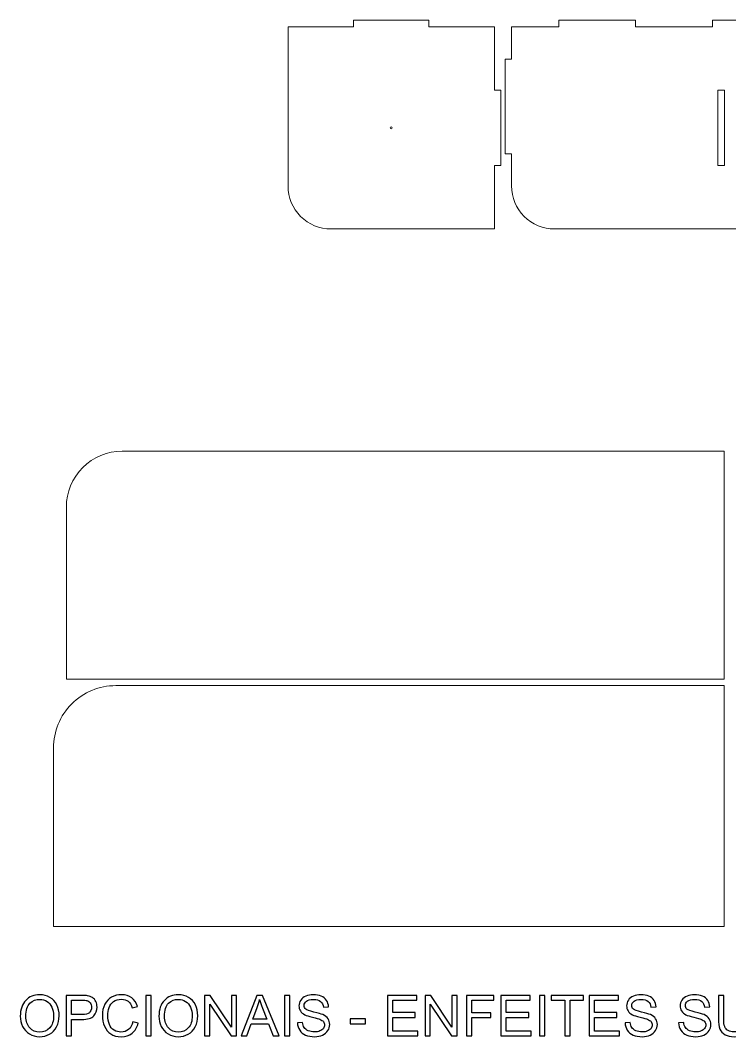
# Model space of a CAD drawing. Header units: centimetres. Extents: x -56 to 56, y -46 to 46.
# Drawn here: x -56.03 to -23.02, y -45.77 to 1.47 of the extents above; entities that cross this region are included whole.
import ezdxf

# ---------------------------------------------------------------- set-up
doc = ezdxf.new("R2010")
doc.units = ezdxf.units.CM
doc.header["$MEASUREMENT"] = 0
doc.layers.add('Camada 1', color=7, linetype='Continuous')

msp = doc.modelspace()

# ---------------------------------------------------------------- linework, layer by layer
at = {"layer": 'Camada 1', "color": 250, "lineweight": 20}
for points, knots in [([(-33.67088, -5.27568), (-33.67088, -5.27568), (-33.67088, -1.77568), (-33.67088, -1.77568), (-33.67088, -1.77568), (-33.67088, -1.77568), (-33.97088, -1.77568), (-33.97088, -1.77568), (-33.97088, -1.77568), (-33.97088, -1.77568), (-33.97088, 1.17432), (-33.97088, 1.17432), (-33.97088, 1.17432), (-33.97088, 1.17432), (-37.02088, 1.17432), (-37.02088, 1.17432), (-37.02088, 1.17432), (-37.02088, 1.17432), (-37.02088, 1.47432), (-37.02088, 1.47432), (-37.02088, 1.47432), (-37.02088, 1.47432), (-40.52088, 1.47432), (-40.52088, 1.47432), (-40.52088, 1.47432), (-40.52088, 1.47432), (-40.52088, 1.17432), (-40.52088, 1.17432), (-40.52088, 1.17432), (-40.52088, 1.17432), (-43.57088, 1.17432), (-43.57088, 1.17432), (-43.57088, 1.17432), (-43.57088, 1.17432), (-43.57088, -6.22568), (-43.57088, -6.22568), (-43.57088, -6.22568), (-43.57088, -6.75611), (-43.36017, -7.26482), (-42.98509, -7.63989), (-42.98509, -7.63989), (-42.61002, -8.01497), (-42.10131, -8.22568), (-41.57088, -8.22568), (-41.57088, -8.22568), (-41.57088, -8.22568), (-33.97088, -8.22568), (-33.97088, -8.22568), (-33.97088, -8.22568), (-33.97088, -8.22568), (-33.97088, -5.27568), (-33.97088, -5.27568), (-33.97088, -5.27568), (-33.97088, -5.27568), (-33.67088, -5.27568), (-33.67088, -5.27568)], [0, 0, 0, 0, 0.06666667, 0.06666667, 0.06666667, 0.06666667, 0.13333333, 0.13333333, 0.13333333, 0.13333333, 0.2, 0.2, 0.2, 0.2, 0.26666667, 0.26666667, 0.26666667, 0.26666667, 0.33333333, 0.33333333, 0.33333333, 0.33333333, 0.4, 0.4, 0.4, 0.4, 0.46666667, 0.46666667, 0.46666667, 0.46666667, 0.53333333, 0.53333333, 0.53333333, 0.53333333, 0.6, 0.6, 0.6, 0.6, 0.66666667, 0.66666667, 0.66666667, 0.66666667, 0.73333333, 0.73333333, 0.73333333, 0.73333333, 0.8, 0.8, 0.8, 0.8, 0.86666667, 0.86666667, 0.86666667, 0.86666667, 1, 1, 1, 1]), ([(-3.77088, -5.27568), (-3.77088, -5.27568), (-3.77088, -1.77568), (-3.77088, -1.77568), (-3.77088, -1.77568), (-3.77088, -1.77568), (-3.47088, -1.77568), (-3.47088, -1.77568), (-3.47088, -1.77568), (-3.47088, -1.77568), (-3.47088, 1.17432), (-3.47088, 1.17432), (-3.47088, 1.17432), (-3.47088, 1.17432), (-5.97088, 1.17432), (-5.97088, 1.17432), (-5.97088, 1.17432), (-5.97088, 1.17432), (-5.97088, 1.47432), (-5.97088, 1.47432), (-5.97088, 1.47432), (-5.97088, 1.47432), (-9.54231, 1.47432), (-9.54231, 1.47432), (-9.54231, 1.47432), (-9.54231, 1.47432), (-9.54231, 1.17432), (-9.54231, 1.17432), (-9.54231, 1.17432), (-9.54231, 1.17432), (-13.11374, 1.17432), (-13.11374, 1.17432), (-13.11374, 1.17432), (-13.11374, 1.17432), (-13.11374, 1.47432), (-13.11374, 1.47432), (-13.11374, 1.47432), (-13.11374, 1.47432), (-16.68517, 1.47432), (-16.68517, 1.47432), (-16.68517, 1.47432), (-16.68517, 1.47432), (-16.68517, 1.17432), (-16.68517, 1.17432), (-16.68517, 1.17432), (-16.68517, 1.17432), (-20.25659, 1.17432), (-20.25659, 1.17432), (-20.25659, 1.17432), (-20.25659, 1.17432), (-20.25659, 1.47432), (-20.25659, 1.47432), (-20.25659, 1.47432), (-20.25659, 1.47432), (-23.82802, 1.47432), (-23.82802, 1.47432), (-23.82802, 1.47432), (-23.82802, 1.47432), (-23.82802, 1.17432), (-23.82802, 1.17432), (-23.82802, 1.17432), (-23.82802, 1.17432), (-27.39945, 1.17432), (-27.39945, 1.17432), (-27.39945, 1.17432), (-27.39945, 1.17432), (-27.39945, 1.47432), (-27.39945, 1.47432), (-27.39945, 1.47432), (-27.39945, 1.47432), (-30.97088, 1.47432), (-30.97088, 1.47432), (-30.97088, 1.47432), (-30.97088, 1.47432), (-30.97088, 1.17432), (-30.97088, 1.17432), (-30.97088, 1.17432), (-30.97088, 1.17432), (-33.17088, 1.17432), (-33.17088, 1.17432), (-33.17088, 1.17432), (-33.17088, 1.17432), (-33.17088, -0.32568), (-33.17088, -0.32568), (-33.17088, -0.32568), (-33.17088, -0.32568), (-33.47088, -0.32568), (-33.47088, -0.32568), (-33.47088, -0.32568), (-33.47088, -0.32568), (-33.47088, -4.72568), (-33.47088, -4.72568), (-33.47088, -4.72568), (-33.47088, -4.72568), (-33.17088, -4.72568), (-33.17088, -4.72568), (-33.17088, -4.72568), (-33.17088, -4.72568), (-33.17088, -6.22568), (-33.17088, -6.22568), (-33.17088, -6.22568), (-33.17088, -6.75611), (-32.96017, -7.26482), (-32.58509, -7.63989), (-32.58509, -7.63989), (-32.21002, -8.01497), (-31.70131, -8.22568), (-31.17088, -8.22568), (-31.17088, -8.22568), (-31.17088, -8.22568), (-3.47088, -8.22568), (-3.47088, -8.22568), (-3.47088, -8.22568), (-3.47088, -8.22568), (-3.47088, -5.27568), (-3.47088, -5.27568), (-3.47088, -5.27568), (-3.47088, -5.27568), (-3.77088, -5.27568), (-3.77088, -5.27568)], [0, 0, 0, 0, 0.03225806, 0.03225806, 0.03225806, 0.03225806, 0.06451613, 0.06451613, 0.06451613, 0.06451613, 0.09677419, 0.09677419, 0.09677419, 0.09677419, 0.12903226, 0.12903226, 0.12903226, 0.12903226, 0.16129032, 0.16129032, 0.16129032, 0.16129032, 0.19354839, 0.19354839, 0.19354839, 0.19354839, 0.22580645, 0.22580645, 0.22580645, 0.22580645, 0.25806452, 0.25806452, 0.25806452, 0.25806452, 0.29032258, 0.29032258, 0.29032258, 0.29032258, 0.32258065, 0.32258065, 0.32258065, 0.32258065, 0.35483871, 0.35483871, 0.35483871, 0.35483871, 0.38709677, 0.38709677, 0.38709677, 0.38709677, 0.41935484, 0.41935484, 0.41935484, 0.41935484, 0.4516129, 0.4516129, 0.4516129, 0.4516129, 0.48387097, 0.48387097, 0.48387097, 0.48387097, 0.51612903, 0.51612903, 0.51612903, 0.51612903, 0.5483871, 0.5483871, 0.5483871, 0.5483871, 0.58064516, 0.58064516, 0.58064516, 0.58064516, 0.61290323, 0.61290323, 0.61290323, 0.61290323, 0.64516129, 0.64516129, 0.64516129, 0.64516129, 0.67741935, 0.67741935, 0.67741935, 0.67741935, 0.70967742, 0.70967742, 0.70967742, 0.70967742, 0.74193548, 0.74193548, 0.74193548, 0.74193548, 0.77419355, 0.77419355, 0.77419355, 0.77419355, 0.80645161, 0.80645161, 0.80645161, 0.80645161, 0.83870968, 0.83870968, 0.83870968, 0.83870968, 0.87096774, 0.87096774, 0.87096774, 0.87096774, 0.90322581, 0.90322581, 0.90322581, 0.90322581, 0.93548387, 0.93548387, 0.93548387, 0.93548387, 1, 1, 1, 1]), ([(-23.27088, -1.77568), (-23.27088, -1.77568), (-23.27088, -5.27568), (-23.27088, -5.27568), (-23.27088, -5.27568), (-23.27088, -5.27568), (-23.57088, -5.27568), (-23.57088, -5.27568), (-23.57088, -5.27568), (-23.57088, -5.27568), (-23.57088, -1.77568), (-23.57088, -1.77568), (-23.57088, -1.77568), (-23.57088, -1.77568), (-23.27088, -1.77568), (-23.27088, -1.77568)], [0, 0, 0, 0, 0.2, 0.2, 0.2, 0.2, 0.4, 0.4, 0.4, 0.4, 0.6, 0.6, 0.6, 0.6, 1, 1, 1, 1]), ([(-38.77088, -3.47568), (-38.74327, -3.47568), (-38.72088, -3.49807), (-38.72088, -3.52568), (-38.72088, -3.52568), (-38.72088, -3.55329), (-38.74327, -3.57568), (-38.77088, -3.57568), (-38.77088, -3.57568), (-38.79849, -3.57568), (-38.82088, -3.55329), (-38.82088, -3.52568), (-38.82088, -3.52568), (-38.82088, -3.49807), (-38.79849, -3.47568), (-38.77088, -3.47568)], [0, 0, 0, 0, 0.2, 0.2, 0.2, 0.2, 0.4, 0.4, 0.4, 0.4, 0.6, 0.6, 0.6, 0.6, 1, 1, 1, 1])]:
    msp.add_open_spline(points, degree=3, knots=knots, dxfattribs=at)
at = {"layer": 'Camada 1', "color": 30, "lineweight": 20}
for points in [[(-23.28288, -18.55501), (-23.28288, -18.55501), (-23.28288, -29.15501), (-23.28288, -29.15501), (-23.28288, -29.15501), (-23.28288, -29.15501), (-53.88288, -29.15501), (-53.88288, -29.15501), (-53.88288, -29.15501), (-53.88288, -29.15501), (-53.88288, -21.15501), (-53.88288, -21.15501), (-53.88288, -21.15501), (-53.88288, -20.46545), (-53.60895, -19.80413), (-53.12136, -19.31653), (-53.12136, -19.31653), (-52.63376, -18.82894), (-51.97244, -18.55501), (-51.28288, -18.55501), (-51.28288, -18.55501), (-51.28288, -18.55501), (-23.28288, -18.55501), (-23.28288, -18.55501)], [(-51.58288, -29.45501), (-51.58288, -29.45501), (-23.28288, -29.45501), (-23.28288, -29.45501), (-23.28288, -29.45501), (-23.28288, -29.45501), (-23.28288, -40.65501), (-23.28288, -40.65501), (-23.28288, -40.65501), (-23.28288, -40.65501), (-54.48288, -40.65501), (-54.48288, -40.65501), (-54.48288, -40.65501), (-54.48288, -40.65501), (-54.48288, -32.35501), (-54.48288, -32.35501), (-54.48288, -32.35501), (-54.48288, -31.58588), (-54.17735, -30.84826), (-53.63349, -30.3044), (-53.63349, -30.3044), (-53.08963, -29.76054), (-52.35201, -29.45501), (-51.58288, -29.45501)]]:
    msp.add_open_spline(points, degree=3, knots=[0, 0, 0, 0, 0.14285714, 0.14285714, 0.14285714, 0.14285714, 0.28571429, 0.28571429, 0.28571429, 0.28571429, 0.42857143, 0.42857143, 0.42857143, 0.42857143, 0.57142857, 0.57142857, 0.57142857, 0.57142857, 0.71428571, 0.71428571, 0.71428571, 0.71428571, 1, 1, 1, 1], dxfattribs=at)
at = {"layer": 'Camada 1', "color": 250}
for points, knots in [([(-56.02574, -44.82334), (-56.02574, -44.51031), (-55.94133, -44.26498), (-55.77294, -44.0878), (-55.77294, -44.0878), (-55.60455, -43.91062), (-55.38736, -43.82225), (-55.12093, -43.82225), (-55.12093, -43.82225), (-54.94639, -43.82225), (-54.78943, -43.86401), (-54.64918, -43.94711), (-54.64918, -43.94711), (-54.50937, -44.0302), (-54.40253, -44.14627), (-54.32911, -44.29532), (-54.32911, -44.29532), (-54.25569, -44.44392), (-54.21876, -44.61275), (-54.21876, -44.80136), (-54.21876, -44.80136), (-54.21876, -44.99261), (-54.25745, -45.16407), (-54.33483, -45.31488), (-54.33483, -45.31488), (-54.41221, -45.46612), (-54.52168, -45.58043), (-54.66325, -45.65781), (-54.66325, -45.65781), (-54.80526, -45.73563), (-54.95826, -45.77432), (-55.12225, -45.77432), (-55.12225, -45.77432), (-55.30031, -45.77432), (-55.45902, -45.73123), (-55.59927, -45.6455), (-55.59927, -45.6455), (-55.73908, -45.55976), (-55.84548, -45.44282), (-55.91758, -45.29421), (-55.91758, -45.29421), (-55.98969, -45.14605), (-56.02574, -44.98909), (-56.02574, -44.82334)], [0, 0, 0, 0, 0.08333333, 0.08333333, 0.08333333, 0.08333333, 0.16666667, 0.16666667, 0.16666667, 0.16666667, 0.25, 0.25, 0.25, 0.25, 0.33333333, 0.33333333, 0.33333333, 0.33333333, 0.41666667, 0.41666667, 0.41666667, 0.41666667, 0.5, 0.5, 0.5, 0.5, 0.58333333, 0.58333333, 0.58333333, 0.58333333, 0.66666667, 0.66666667, 0.66666667, 0.66666667, 0.75, 0.75, 0.75, 0.75, 0.83333333, 0.83333333, 0.83333333, 0.83333333, 1, 1, 1, 1]), ([(-53.89737, -45.74266), (-53.89737, -45.74266), (-53.89737, -43.8539), (-53.89737, -43.8539), (-53.89737, -43.8539), (-53.89737, -43.8539), (-53.18425, -43.8539), (-53.18425, -43.8539), (-53.18425, -43.8539), (-53.05895, -43.8539), (-52.9631, -43.86006), (-52.89671, -43.87193), (-52.89671, -43.87193), (-52.80395, -43.88732), (-52.72613, -43.91677), (-52.66326, -43.95986), (-52.66326, -43.95986), (-52.60039, -44.00338), (-52.54983, -44.06406), (-52.51158, -44.14188), (-52.51158, -44.14188), (-52.47333, -44.2197), (-52.45442, -44.30543), (-52.45442, -44.39907), (-52.45442, -44.39907), (-52.45442, -44.55911), (-52.50542, -44.69496), (-52.60786, -44.80576), (-52.60786, -44.80576), (-52.70986, -44.91699), (-52.89496, -44.97238), (-53.16227, -44.97238), (-53.16227, -44.97238), (-53.16227, -44.97238), (-53.64677, -44.97238), (-53.64677, -44.97238), (-53.64677, -44.97238), (-53.64677, -44.97238), (-53.64677, -45.74266), (-53.64677, -45.74266), (-53.64677, -45.74266), (-53.64677, -45.74266), (-53.89737, -45.74266), (-53.89737, -45.74266)], [0, 0, 0, 0, 0.08333333, 0.08333333, 0.08333333, 0.08333333, 0.16666667, 0.16666667, 0.16666667, 0.16666667, 0.25, 0.25, 0.25, 0.25, 0.33333333, 0.33333333, 0.33333333, 0.33333333, 0.41666667, 0.41666667, 0.41666667, 0.41666667, 0.5, 0.5, 0.5, 0.5, 0.58333333, 0.58333333, 0.58333333, 0.58333333, 0.66666667, 0.66666667, 0.66666667, 0.66666667, 0.75, 0.75, 0.75, 0.75, 0.83333333, 0.83333333, 0.83333333, 0.83333333, 1, 1, 1, 1]), ([(-50.79253, -45.0801), (-50.79253, -45.0801), (-50.54192, -45.14341), (-50.54192, -45.14341), (-50.54192, -45.14341), (-50.59424, -45.34873), (-50.68833, -45.50481), (-50.82418, -45.61252), (-50.82418, -45.61252), (-50.96003, -45.72024), (-51.12622, -45.77432), (-51.32275, -45.77432), (-51.32275, -45.77432), (-51.52587, -45.77432), (-51.69118, -45.73299), (-51.81868, -45.64989), (-51.81868, -45.64989), (-51.94618, -45.56724), (-52.0429, -45.44721), (-52.10929, -45.29025), (-52.10929, -45.29025), (-52.17568, -45.13286), (-52.20909, -44.96447), (-52.20909, -44.78421), (-52.20909, -44.78421), (-52.20909, -44.58769), (-52.17172, -44.41622), (-52.09654, -44.26982), (-52.09654, -44.26982), (-52.02136, -44.12341), (-51.91452, -44.01218), (-51.77603, -43.93612), (-51.77603, -43.93612), (-51.63754, -43.86006), (-51.48498, -43.82225), (-51.31879, -43.82225), (-51.31879, -43.82225), (-51.12974, -43.82225), (-50.97102, -43.87017), (-50.84265, -43.96645), (-50.84265, -43.96645), (-50.71383, -44.06274), (-50.62414, -44.19771), (-50.57358, -44.37182), (-50.57358, -44.37182), (-50.57358, -44.37182), (-50.8189, -44.42985), (-50.8189, -44.42985), (-50.8189, -44.42985), (-50.86243, -44.29268), (-50.92618, -44.19244), (-51.00927, -44.13001), (-51.00927, -44.13001), (-51.09237, -44.06713), (-51.19701, -44.03592), (-51.32319, -44.03592), (-51.32319, -44.03592), (-51.46784, -44.03592), (-51.58918, -44.07065), (-51.68634, -44.14012), (-51.68634, -44.14012), (-51.78351, -44.20958), (-51.85209, -44.30323), (-51.89122, -44.42018), (-51.89122, -44.42018), (-51.93079, -44.53757), (-51.95058, -44.65847), (-51.95058, -44.78289), (-51.95058, -44.78289), (-51.95058, -44.94337), (-51.92727, -45.08362), (-51.88067, -45.2032), (-51.88067, -45.2032), (-51.83407, -45.32323), (-51.76152, -45.41248), (-51.66304, -45.47183), (-51.66304, -45.47183), (-51.56456, -45.53119), (-51.45816, -45.56064), (-51.34341, -45.56064), (-51.34341, -45.56064), (-51.2036, -45.56064), (-51.08577, -45.52019), (-50.98905, -45.43974), (-50.98905, -45.43974), (-50.89233, -45.35884), (-50.82682, -45.23926), (-50.79253, -45.0801)], [0, 0, 0, 0, 0.04347826, 0.04347826, 0.04347826, 0.04347826, 0.08695652, 0.08695652, 0.08695652, 0.08695652, 0.13043478, 0.13043478, 0.13043478, 0.13043478, 0.17391304, 0.17391304, 0.17391304, 0.17391304, 0.2173913, 0.2173913, 0.2173913, 0.2173913, 0.26086957, 0.26086957, 0.26086957, 0.26086957, 0.30434783, 0.30434783, 0.30434783, 0.30434783, 0.34782609, 0.34782609, 0.34782609, 0.34782609, 0.39130435, 0.39130435, 0.39130435, 0.39130435, 0.43478261, 0.43478261, 0.43478261, 0.43478261, 0.47826087, 0.47826087, 0.47826087, 0.47826087, 0.52173913, 0.52173913, 0.52173913, 0.52173913, 0.56521739, 0.56521739, 0.56521739, 0.56521739, 0.60869565, 0.60869565, 0.60869565, 0.60869565, 0.65217391, 0.65217391, 0.65217391, 0.65217391, 0.69565217, 0.69565217, 0.69565217, 0.69565217, 0.73913043, 0.73913043, 0.73913043, 0.73913043, 0.7826087, 0.7826087, 0.7826087, 0.7826087, 0.82608696, 0.82608696, 0.82608696, 0.82608696, 0.86956522, 0.86956522, 0.86956522, 0.86956522, 0.91304348, 0.91304348, 0.91304348, 0.91304348, 1, 1, 1, 1]), ([(-50.19063, -45.74266), (-50.19063, -45.74266), (-50.19063, -43.8539), (-50.19063, -43.8539), (-50.19063, -43.8539), (-50.19063, -43.8539), (-49.94003, -43.8539), (-49.94003, -43.8539), (-49.94003, -43.8539), (-49.94003, -43.8539), (-49.94003, -45.74266), (-49.94003, -45.74266), (-49.94003, -45.74266), (-49.94003, -45.74266), (-50.19063, -45.74266), (-50.19063, -45.74266)], [0, 0, 0, 0, 0.2, 0.2, 0.2, 0.2, 0.4, 0.4, 0.4, 0.4, 0.6, 0.6, 0.6, 0.6, 1, 1, 1, 1]), ([(-49.57644, -44.82334), (-49.57644, -44.51031), (-49.49203, -44.26498), (-49.32364, -44.0878), (-49.32364, -44.0878), (-49.15525, -43.91062), (-48.93806, -43.82225), (-48.67163, -43.82225), (-48.67163, -43.82225), (-48.49709, -43.82225), (-48.34013, -43.86401), (-48.19988, -43.94711), (-48.19988, -43.94711), (-48.06007, -44.0302), (-47.95323, -44.14627), (-47.87981, -44.29532), (-47.87981, -44.29532), (-47.80639, -44.44392), (-47.76946, -44.61275), (-47.76946, -44.80136), (-47.76946, -44.80136), (-47.76946, -44.99261), (-47.80815, -45.16407), (-47.88553, -45.31488), (-47.88553, -45.31488), (-47.96291, -45.46612), (-48.07238, -45.58043), (-48.21395, -45.65781), (-48.21395, -45.65781), (-48.35596, -45.73563), (-48.50896, -45.77432), (-48.67295, -45.77432), (-48.67295, -45.77432), (-48.85101, -45.77432), (-49.00972, -45.73123), (-49.14997, -45.6455), (-49.14997, -45.6455), (-49.28978, -45.55976), (-49.39618, -45.44282), (-49.46828, -45.29421), (-49.46828, -45.29421), (-49.54039, -45.14605), (-49.57644, -44.98909), (-49.57644, -44.82334)], [0, 0, 0, 0, 0.08333333, 0.08333333, 0.08333333, 0.08333333, 0.16666667, 0.16666667, 0.16666667, 0.16666667, 0.25, 0.25, 0.25, 0.25, 0.33333333, 0.33333333, 0.33333333, 0.33333333, 0.41666667, 0.41666667, 0.41666667, 0.41666667, 0.5, 0.5, 0.5, 0.5, 0.58333333, 0.58333333, 0.58333333, 0.58333333, 0.66666667, 0.66666667, 0.66666667, 0.66666667, 0.75, 0.75, 0.75, 0.75, 0.83333333, 0.83333333, 0.83333333, 0.83333333, 1, 1, 1, 1]), ([(-47.45071, -45.74266), (-47.45071, -45.74266), (-47.45071, -43.8539), (-47.45071, -43.8539), (-47.45071, -43.8539), (-47.45071, -43.8539), (-47.19395, -43.8539), (-47.19395, -43.8539), (-47.19395, -43.8539), (-47.19395, -43.8539), (-46.20297, -45.33642), (-46.20297, -45.33642), (-46.20297, -45.33642), (-46.20297, -45.33642), (-46.20297, -43.8539), (-46.20297, -43.8539), (-46.20297, -43.8539), (-46.20297, -43.8539), (-45.96291, -43.8539), (-45.96291, -43.8539), (-45.96291, -43.8539), (-45.96291, -43.8539), (-45.96291, -45.74266), (-45.96291, -45.74266), (-45.96291, -45.74266), (-45.96291, -45.74266), (-46.21967, -45.74266), (-46.21967, -45.74266), (-46.21967, -45.74266), (-46.21967, -45.74266), (-47.21066, -44.26014), (-47.21066, -44.26014), (-47.21066, -44.26014), (-47.21066, -44.26014), (-47.21066, -45.74266), (-47.21066, -45.74266), (-47.21066, -45.74266), (-47.21066, -45.74266), (-47.45071, -45.74266), (-47.45071, -45.74266)], [0, 0, 0, 0, 0.09090909, 0.09090909, 0.09090909, 0.09090909, 0.18181818, 0.18181818, 0.18181818, 0.18181818, 0.27272727, 0.27272727, 0.27272727, 0.27272727, 0.36363636, 0.36363636, 0.36363636, 0.36363636, 0.45454545, 0.45454545, 0.45454545, 0.45454545, 0.54545455, 0.54545455, 0.54545455, 0.54545455, 0.63636364, 0.63636364, 0.63636364, 0.63636364, 0.72727273, 0.72727273, 0.72727273, 0.72727273, 0.81818182, 0.81818182, 0.81818182, 0.81818182, 1, 1, 1, 1]), ([(-45.75012, -45.74266), (-45.75012, -45.74266), (-45.02557, -43.8539), (-45.02557, -43.8539), (-45.02557, -43.8539), (-45.02557, -43.8539), (-44.75078, -43.8539), (-44.75078, -43.8539), (-44.75078, -43.8539), (-44.75078, -43.8539), (-43.98182, -45.74266), (-43.98182, -45.74266), (-43.98182, -45.74266), (-43.98182, -45.74266), (-44.26628, -45.74266), (-44.26628, -45.74266), (-44.26628, -45.74266), (-44.26628, -45.74266), (-44.48479, -45.17023), (-44.48479, -45.17023), (-44.48479, -45.17023), (-44.48479, -45.17023), (-45.28013, -45.17023), (-45.28013, -45.17023), (-45.28013, -45.17023), (-45.28013, -45.17023), (-45.485, -45.74266), (-45.485, -45.74266), (-45.485, -45.74266), (-45.485, -45.74266), (-45.75012, -45.74266), (-45.75012, -45.74266)], [0, 0, 0, 0, 0.11111111, 0.11111111, 0.11111111, 0.11111111, 0.22222222, 0.22222222, 0.22222222, 0.22222222, 0.33333333, 0.33333333, 0.33333333, 0.33333333, 0.44444444, 0.44444444, 0.44444444, 0.44444444, 0.55555556, 0.55555556, 0.55555556, 0.55555556, 0.66666667, 0.66666667, 0.66666667, 0.66666667, 0.77777778, 0.77777778, 0.77777778, 0.77777778, 1, 1, 1, 1]), ([(-43.74133, -45.74266), (-43.74133, -45.74266), (-43.74133, -43.8539), (-43.74133, -43.8539), (-43.74133, -43.8539), (-43.74133, -43.8539), (-43.49073, -43.8539), (-43.49073, -43.8539), (-43.49073, -43.8539), (-43.49073, -43.8539), (-43.49073, -45.74266), (-43.49073, -45.74266), (-43.49073, -45.74266), (-43.49073, -45.74266), (-43.74133, -45.74266), (-43.74133, -45.74266)], [0, 0, 0, 0, 0.2, 0.2, 0.2, 0.2, 0.4, 0.4, 0.4, 0.4, 0.6, 0.6, 0.6, 0.6, 1, 1, 1, 1]), ([(-43.13242, -45.13594), (-43.13242, -45.13594), (-42.89764, -45.11483), (-42.89764, -45.11483), (-42.89764, -45.11483), (-42.88665, -45.2098), (-42.86071, -45.28762), (-42.81982, -45.34873), (-42.81982, -45.34873), (-42.77893, -45.4094), (-42.71562, -45.45864), (-42.62989, -45.49645), (-42.62989, -45.49645), (-42.54416, -45.53382), (-42.44743, -45.55273), (-42.34016, -45.55273), (-42.34016, -45.55273), (-42.24475, -45.55273), (-42.16078, -45.53866), (-42.08779, -45.51008), (-42.08779, -45.51008), (-42.01481, -45.4815), (-41.96073, -45.44238), (-41.92512, -45.39269), (-41.92512, -45.39269), (-41.88951, -45.34301), (-41.87148, -45.28894), (-41.87148, -45.2309), (-41.87148, -45.2309), (-41.87148, -45.17199), (-41.88863, -45.12055), (-41.92292, -45.07614), (-41.92292, -45.07614), (-41.95722, -45.03218), (-42.01393, -44.99525), (-42.09307, -44.96491), (-42.09307, -44.96491), (-42.14363, -44.94557), (-42.25574, -44.91479), (-42.42941, -44.87302), (-42.42941, -44.87302), (-42.60307, -44.83126), (-42.72442, -44.79213), (-42.79388, -44.75519), (-42.79388, -44.75519), (-42.88401, -44.70771), (-42.95084, -44.6488), (-42.9948, -44.57889), (-42.9948, -44.57889), (-43.03921, -44.50899), (-43.06119, -44.43029), (-43.06119, -44.34368), (-43.06119, -44.34368), (-43.06119, -44.24783), (-43.03393, -44.15858), (-42.97985, -44.07593), (-42.97985, -44.07593), (-42.92578, -43.99283), (-42.84708, -43.92996), (-42.74288, -43.88688), (-42.74288, -43.88688), (-42.63912, -43.84379), (-42.52349, -43.82225), (-42.39643, -43.82225), (-42.39643, -43.82225), (-42.25662, -43.82225), (-42.13308, -43.84467), (-42.02624, -43.88995), (-42.02624, -43.88995), (-41.91941, -43.9348), (-41.83719, -44.00119), (-41.7796, -44.08912), (-41.7796, -44.08912), (-41.722, -44.17661), (-41.69123, -44.27597), (-41.68683, -44.38676), (-41.68683, -44.38676), (-41.68683, -44.38676), (-41.92688, -44.40523), (-41.92688, -44.40523), (-41.92688, -44.40523), (-41.93963, -44.28608), (-41.98316, -44.19595), (-42.05746, -44.13528), (-42.05746, -44.13528), (-42.13176, -44.07417), (-42.24167, -44.04383), (-42.38676, -44.04383), (-42.38676, -44.04383), (-42.538, -44.04383), (-42.64836, -44.07153), (-42.71738, -44.12693), (-42.71738, -44.12693), (-42.78641, -44.18232), (-42.82114, -44.24915), (-42.82114, -44.32741), (-42.82114, -44.32741), (-42.82114, -44.39512), (-42.79652, -44.45095), (-42.74772, -44.49492), (-42.74772, -44.49492), (-42.69936, -44.53844), (-42.57405, -44.58373), (-42.37093, -44.62945), (-42.37093, -44.62945), (-42.16781, -44.67562), (-42.02844, -44.71563), (-41.95282, -44.74992), (-41.95282, -44.74992), (-41.84335, -44.80048), (-41.76201, -44.86423), (-41.70969, -44.94205), (-41.70969, -44.94205), (-41.65737, -45.01943), (-41.63143, -45.10868), (-41.63143, -45.2098), (-41.63143, -45.2098), (-41.63143, -45.31048), (-41.66001, -45.40457), (-41.71761, -45.49338), (-41.71761, -45.49338), (-41.7752, -45.58219), (-41.85742, -45.65121), (-41.96513, -45.70045), (-41.96513, -45.70045), (-42.07285, -45.74969), (-42.19375, -45.77432), (-42.32873, -45.77432), (-42.32873, -45.77432), (-42.49931, -45.77432), (-42.6422, -45.74925), (-42.75739, -45.69957), (-42.75739, -45.69957), (-42.87302, -45.64989), (-42.96315, -45.57515), (-43.02866, -45.47491), (-43.02866, -45.47491), (-43.0946, -45.37511), (-43.1289, -45.26212), (-43.13242, -45.13594)], [0, 0, 0, 0, 0.02777778, 0.02777778, 0.02777778, 0.02777778, 0.05555556, 0.05555556, 0.05555556, 0.05555556, 0.08333333, 0.08333333, 0.08333333, 0.08333333, 0.11111111, 0.11111111, 0.11111111, 0.11111111, 0.13888889, 0.13888889, 0.13888889, 0.13888889, 0.16666667, 0.16666667, 0.16666667, 0.16666667, 0.19444444, 0.19444444, 0.19444444, 0.19444444, 0.22222222, 0.22222222, 0.22222222, 0.22222222, 0.25, 0.25, 0.25, 0.25, 0.27777778, 0.27777778, 0.27777778, 0.27777778, 0.30555556, 0.30555556, 0.30555556, 0.30555556, 0.33333333, 0.33333333, 0.33333333, 0.33333333, 0.36111111, 0.36111111, 0.36111111, 0.36111111, 0.38888889, 0.38888889, 0.38888889, 0.38888889, 0.41666667, 0.41666667, 0.41666667, 0.41666667, 0.44444444, 0.44444444, 0.44444444, 0.44444444, 0.47222222, 0.47222222, 0.47222222, 0.47222222, 0.5, 0.5, 0.5, 0.5, 0.52777778, 0.52777778, 0.52777778, 0.52777778, 0.55555556, 0.55555556, 0.55555556, 0.55555556, 0.58333333, 0.58333333, 0.58333333, 0.58333333, 0.61111111, 0.61111111, 0.61111111, 0.61111111, 0.63888889, 0.63888889, 0.63888889, 0.63888889, 0.66666667, 0.66666667, 0.66666667, 0.66666667, 0.69444444, 0.69444444, 0.69444444, 0.69444444, 0.72222222, 0.72222222, 0.72222222, 0.72222222, 0.75, 0.75, 0.75, 0.75, 0.77777778, 0.77777778, 0.77777778, 0.77777778, 0.80555556, 0.80555556, 0.80555556, 0.80555556, 0.83333333, 0.83333333, 0.83333333, 0.83333333, 0.86111111, 0.86111111, 0.86111111, 0.86111111, 0.88888889, 0.88888889, 0.88888889, 0.88888889, 0.91666667, 0.91666667, 0.91666667, 0.91666667, 0.94444444, 0.94444444, 0.94444444, 0.94444444, 1, 1, 1, 1]), ([(-38.94163, -45.74266), (-38.94163, -45.74266), (-38.94163, -43.8539), (-38.94163, -43.8539), (-38.94163, -43.8539), (-38.94163, -43.8539), (-37.57782, -43.8539), (-37.57782, -43.8539), (-37.57782, -43.8539), (-37.57782, -43.8539), (-37.57782, -44.07549), (-37.57782, -44.07549), (-37.57782, -44.07549), (-37.57782, -44.07549), (-38.69103, -44.07549), (-38.69103, -44.07549), (-38.69103, -44.07549), (-38.69103, -44.07549), (-38.69103, -44.65583), (-38.69103, -44.65583), (-38.69103, -44.65583), (-38.69103, -44.65583), (-37.64905, -44.65583), (-37.64905, -44.65583), (-37.64905, -44.65583), (-37.64905, -44.65583), (-37.64905, -44.87742), (-37.64905, -44.87742), (-37.64905, -44.87742), (-37.64905, -44.87742), (-38.69103, -44.87742), (-38.69103, -44.87742), (-38.69103, -44.87742), (-38.69103, -44.87742), (-38.69103, -45.52107), (-38.69103, -45.52107), (-38.69103, -45.52107), (-38.69103, -45.52107), (-37.53298, -45.52107), (-37.53298, -45.52107), (-37.53298, -45.52107), (-37.53298, -45.52107), (-37.53298, -45.74266), (-37.53298, -45.74266), (-37.53298, -45.74266), (-37.53298, -45.74266), (-38.94163, -45.74266), (-38.94163, -45.74266)], [0, 0, 0, 0, 0.07692308, 0.07692308, 0.07692308, 0.07692308, 0.15384615, 0.15384615, 0.15384615, 0.15384615, 0.23076923, 0.23076923, 0.23076923, 0.23076923, 0.30769231, 0.30769231, 0.30769231, 0.30769231, 0.38461538, 0.38461538, 0.38461538, 0.38461538, 0.46153846, 0.46153846, 0.46153846, 0.46153846, 0.53846154, 0.53846154, 0.53846154, 0.53846154, 0.61538462, 0.61538462, 0.61538462, 0.61538462, 0.69230769, 0.69230769, 0.69230769, 0.69230769, 0.76923077, 0.76923077, 0.76923077, 0.76923077, 0.84615385, 0.84615385, 0.84615385, 0.84615385, 1, 1, 1, 1]), ([(-37.19005, -45.74266), (-37.19005, -45.74266), (-37.19005, -43.8539), (-37.19005, -43.8539), (-37.19005, -43.8539), (-37.19005, -43.8539), (-36.93329, -43.8539), (-36.93329, -43.8539), (-36.93329, -43.8539), (-36.93329, -43.8539), (-35.94231, -45.33642), (-35.94231, -45.33642), (-35.94231, -45.33642), (-35.94231, -45.33642), (-35.94231, -43.8539), (-35.94231, -43.8539), (-35.94231, -43.8539), (-35.94231, -43.8539), (-35.70225, -43.8539), (-35.70225, -43.8539), (-35.70225, -43.8539), (-35.70225, -43.8539), (-35.70225, -45.74266), (-35.70225, -45.74266), (-35.70225, -45.74266), (-35.70225, -45.74266), (-35.95901, -45.74266), (-35.95901, -45.74266), (-35.95901, -45.74266), (-35.95901, -45.74266), (-36.95, -44.26014), (-36.95, -44.26014), (-36.95, -44.26014), (-36.95, -44.26014), (-36.95, -45.74266), (-36.95, -45.74266), (-36.95, -45.74266), (-36.95, -45.74266), (-37.19005, -45.74266), (-37.19005, -45.74266)], [0, 0, 0, 0, 0.09090909, 0.09090909, 0.09090909, 0.09090909, 0.18181818, 0.18181818, 0.18181818, 0.18181818, 0.27272727, 0.27272727, 0.27272727, 0.27272727, 0.36363636, 0.36363636, 0.36363636, 0.36363636, 0.45454545, 0.45454545, 0.45454545, 0.45454545, 0.54545455, 0.54545455, 0.54545455, 0.54545455, 0.63636364, 0.63636364, 0.63636364, 0.63636364, 0.72727273, 0.72727273, 0.72727273, 0.72727273, 0.81818182, 0.81818182, 0.81818182, 0.81818182, 1, 1, 1, 1]), ([(-35.26919, -45.74266), (-35.26919, -45.74266), (-35.26919, -43.8539), (-35.26919, -43.8539), (-35.26919, -43.8539), (-35.26919, -43.8539), (-33.99507, -43.8539), (-33.99507, -43.8539), (-33.99507, -43.8539), (-33.99507, -43.8539), (-33.99507, -44.07549), (-33.99507, -44.07549), (-33.99507, -44.07549), (-33.99507, -44.07549), (-35.01859, -44.07549), (-35.01859, -44.07549), (-35.01859, -44.07549), (-35.01859, -44.07549), (-35.01859, -44.66375), (-35.01859, -44.66375), (-35.01859, -44.66375), (-35.01859, -44.66375), (-34.13224, -44.66375), (-34.13224, -44.66375), (-34.13224, -44.66375), (-34.13224, -44.66375), (-34.13224, -44.88533), (-34.13224, -44.88533), (-34.13224, -44.88533), (-34.13224, -44.88533), (-35.01859, -44.88533), (-35.01859, -44.88533), (-35.01859, -44.88533), (-35.01859, -44.88533), (-35.01859, -45.74266), (-35.01859, -45.74266), (-35.01859, -45.74266), (-35.01859, -45.74266), (-35.26919, -45.74266), (-35.26919, -45.74266)], [0, 0, 0, 0, 0.09090909, 0.09090909, 0.09090909, 0.09090909, 0.18181818, 0.18181818, 0.18181818, 0.18181818, 0.27272727, 0.27272727, 0.27272727, 0.27272727, 0.36363636, 0.36363636, 0.36363636, 0.36363636, 0.45454545, 0.45454545, 0.45454545, 0.45454545, 0.54545455, 0.54545455, 0.54545455, 0.54545455, 0.63636364, 0.63636364, 0.63636364, 0.63636364, 0.72727273, 0.72727273, 0.72727273, 0.72727273, 0.81818182, 0.81818182, 0.81818182, 0.81818182, 1, 1, 1, 1]), ([(-33.66576, -45.74266), (-33.66576, -45.74266), (-33.66576, -43.8539), (-33.66576, -43.8539), (-33.66576, -43.8539), (-33.66576, -43.8539), (-32.30195, -43.8539), (-32.30195, -43.8539), (-32.30195, -43.8539), (-32.30195, -43.8539), (-32.30195, -44.07549), (-32.30195, -44.07549), (-32.30195, -44.07549), (-32.30195, -44.07549), (-33.41516, -44.07549), (-33.41516, -44.07549), (-33.41516, -44.07549), (-33.41516, -44.07549), (-33.41516, -44.65583), (-33.41516, -44.65583), (-33.41516, -44.65583), (-33.41516, -44.65583), (-32.37318, -44.65583), (-32.37318, -44.65583), (-32.37318, -44.65583), (-32.37318, -44.65583), (-32.37318, -44.87742), (-32.37318, -44.87742), (-32.37318, -44.87742), (-32.37318, -44.87742), (-33.41516, -44.87742), (-33.41516, -44.87742), (-33.41516, -44.87742), (-33.41516, -44.87742), (-33.41516, -45.52107), (-33.41516, -45.52107), (-33.41516, -45.52107), (-33.41516, -45.52107), (-32.25711, -45.52107), (-32.25711, -45.52107), (-32.25711, -45.52107), (-32.25711, -45.52107), (-32.25711, -45.74266), (-32.25711, -45.74266), (-32.25711, -45.74266), (-32.25711, -45.74266), (-33.66576, -45.74266), (-33.66576, -45.74266)], [0, 0, 0, 0, 0.07692308, 0.07692308, 0.07692308, 0.07692308, 0.15384615, 0.15384615, 0.15384615, 0.15384615, 0.23076923, 0.23076923, 0.23076923, 0.23076923, 0.30769231, 0.30769231, 0.30769231, 0.30769231, 0.38461538, 0.38461538, 0.38461538, 0.38461538, 0.46153846, 0.46153846, 0.46153846, 0.46153846, 0.53846154, 0.53846154, 0.53846154, 0.53846154, 0.61538462, 0.61538462, 0.61538462, 0.61538462, 0.69230769, 0.69230769, 0.69230769, 0.69230769, 0.76923077, 0.76923077, 0.76923077, 0.76923077, 0.84615385, 0.84615385, 0.84615385, 0.84615385, 1, 1, 1, 1]), ([(-31.86933, -45.74266), (-31.86933, -45.74266), (-31.86933, -43.8539), (-31.86933, -43.8539), (-31.86933, -43.8539), (-31.86933, -43.8539), (-31.61873, -43.8539), (-31.61873, -43.8539), (-31.61873, -43.8539), (-31.61873, -43.8539), (-31.61873, -45.74266), (-31.61873, -45.74266), (-31.61873, -45.74266), (-31.61873, -45.74266), (-31.86933, -45.74266), (-31.86933, -45.74266)], [0, 0, 0, 0, 0.2, 0.2, 0.2, 0.2, 0.4, 0.4, 0.4, 0.4, 0.6, 0.6, 0.6, 0.6, 1, 1, 1, 1]), ([(-30.69854, -45.74266), (-30.69854, -45.74266), (-30.69854, -44.07549), (-30.69854, -44.07549), (-30.69854, -44.07549), (-30.69854, -44.07549), (-31.32109, -44.07549), (-31.32109, -44.07549), (-31.32109, -44.07549), (-31.32109, -44.07549), (-31.32109, -43.8539), (-31.32109, -43.8539), (-31.32109, -43.8539), (-31.32109, -43.8539), (-29.82538, -43.8539), (-29.82538, -43.8539), (-29.82538, -43.8539), (-29.82538, -43.8539), (-29.82538, -44.07549), (-29.82538, -44.07549), (-29.82538, -44.07549), (-29.82538, -44.07549), (-30.44793, -44.07549), (-30.44793, -44.07549), (-30.44793, -44.07549), (-30.44793, -44.07549), (-30.44793, -45.74266), (-30.44793, -45.74266), (-30.44793, -45.74266), (-30.44793, -45.74266), (-30.69854, -45.74266), (-30.69854, -45.74266)], [0, 0, 0, 0, 0.11111111, 0.11111111, 0.11111111, 0.11111111, 0.22222222, 0.22222222, 0.22222222, 0.22222222, 0.33333333, 0.33333333, 0.33333333, 0.33333333, 0.44444444, 0.44444444, 0.44444444, 0.44444444, 0.55555556, 0.55555556, 0.55555556, 0.55555556, 0.66666667, 0.66666667, 0.66666667, 0.66666667, 0.77777778, 0.77777778, 0.77777778, 0.77777778, 1, 1, 1, 1]), ([(-29.56202, -45.74266), (-29.56202, -45.74266), (-29.56202, -43.8539), (-29.56202, -43.8539), (-29.56202, -43.8539), (-29.56202, -43.8539), (-28.19821, -43.8539), (-28.19821, -43.8539), (-28.19821, -43.8539), (-28.19821, -43.8539), (-28.19821, -44.07549), (-28.19821, -44.07549), (-28.19821, -44.07549), (-28.19821, -44.07549), (-29.31142, -44.07549), (-29.31142, -44.07549), (-29.31142, -44.07549), (-29.31142, -44.07549), (-29.31142, -44.65583), (-29.31142, -44.65583), (-29.31142, -44.65583), (-29.31142, -44.65583), (-28.26944, -44.65583), (-28.26944, -44.65583), (-28.26944, -44.65583), (-28.26944, -44.65583), (-28.26944, -44.87742), (-28.26944, -44.87742), (-28.26944, -44.87742), (-28.26944, -44.87742), (-29.31142, -44.87742), (-29.31142, -44.87742), (-29.31142, -44.87742), (-29.31142, -44.87742), (-29.31142, -45.52107), (-29.31142, -45.52107), (-29.31142, -45.52107), (-29.31142, -45.52107), (-28.15337, -45.52107), (-28.15337, -45.52107), (-28.15337, -45.52107), (-28.15337, -45.52107), (-28.15337, -45.74266), (-28.15337, -45.74266), (-28.15337, -45.74266), (-28.15337, -45.74266), (-29.56202, -45.74266), (-29.56202, -45.74266)], [0, 0, 0, 0, 0.07692308, 0.07692308, 0.07692308, 0.07692308, 0.15384615, 0.15384615, 0.15384615, 0.15384615, 0.23076923, 0.23076923, 0.23076923, 0.23076923, 0.30769231, 0.30769231, 0.30769231, 0.30769231, 0.38461538, 0.38461538, 0.38461538, 0.38461538, 0.46153846, 0.46153846, 0.46153846, 0.46153846, 0.53846154, 0.53846154, 0.53846154, 0.53846154, 0.61538462, 0.61538462, 0.61538462, 0.61538462, 0.69230769, 0.69230769, 0.69230769, 0.69230769, 0.76923077, 0.76923077, 0.76923077, 0.76923077, 0.84615385, 0.84615385, 0.84615385, 0.84615385, 1, 1, 1, 1]), ([(-27.88958, -45.13594), (-27.88958, -45.13594), (-27.6548, -45.11483), (-27.6548, -45.11483), (-27.6548, -45.11483), (-27.64381, -45.2098), (-27.61787, -45.28762), (-27.57698, -45.34873), (-27.57698, -45.34873), (-27.53609, -45.4094), (-27.47278, -45.45864), (-27.38705, -45.49645), (-27.38705, -45.49645), (-27.30132, -45.53382), (-27.20459, -45.55273), (-27.09732, -45.55273), (-27.09732, -45.55273), (-27.00191, -45.55273), (-26.91794, -45.53866), (-26.84495, -45.51008), (-26.84495, -45.51008), (-26.77197, -45.4815), (-26.71789, -45.44238), (-26.68228, -45.39269), (-26.68228, -45.39269), (-26.64667, -45.34301), (-26.62864, -45.28894), (-26.62864, -45.2309), (-26.62864, -45.2309), (-26.62864, -45.17199), (-26.64579, -45.12055), (-26.68008, -45.07614), (-26.68008, -45.07614), (-26.71438, -45.03218), (-26.77109, -44.99525), (-26.85023, -44.96491), (-26.85023, -44.96491), (-26.90079, -44.94557), (-27.0129, -44.91479), (-27.18657, -44.87302), (-27.18657, -44.87302), (-27.36023, -44.83126), (-27.48158, -44.79213), (-27.55104, -44.75519), (-27.55104, -44.75519), (-27.64117, -44.70771), (-27.708, -44.6488), (-27.75196, -44.57889), (-27.75196, -44.57889), (-27.79637, -44.50899), (-27.81835, -44.43029), (-27.81835, -44.34368), (-27.81835, -44.34368), (-27.81835, -44.24783), (-27.79109, -44.15858), (-27.73701, -44.07593), (-27.73701, -44.07593), (-27.68294, -43.99283), (-27.60424, -43.92996), (-27.50004, -43.88688), (-27.50004, -43.88688), (-27.39628, -43.84379), (-27.28065, -43.82225), (-27.15359, -43.82225), (-27.15359, -43.82225), (-27.01378, -43.82225), (-26.89024, -43.84467), (-26.7834, -43.88995), (-26.7834, -43.88995), (-26.67657, -43.9348), (-26.59435, -44.00119), (-26.53676, -44.08912), (-26.53676, -44.08912), (-26.47916, -44.17661), (-26.44839, -44.27597), (-26.44399, -44.38676), (-26.44399, -44.38676), (-26.44399, -44.38676), (-26.68404, -44.40523), (-26.68404, -44.40523), (-26.68404, -44.40523), (-26.69679, -44.28608), (-26.74032, -44.19595), (-26.81462, -44.13528), (-26.81462, -44.13528), (-26.88892, -44.07417), (-26.99883, -44.04383), (-27.14392, -44.04383), (-27.14392, -44.04383), (-27.29516, -44.04383), (-27.40552, -44.07153), (-27.47454, -44.12693), (-27.47454, -44.12693), (-27.54357, -44.18232), (-27.5783, -44.24915), (-27.5783, -44.32741), (-27.5783, -44.32741), (-27.5783, -44.39512), (-27.55368, -44.45095), (-27.50488, -44.49492), (-27.50488, -44.49492), (-27.45652, -44.53844), (-27.33121, -44.58373), (-27.12809, -44.62945), (-27.12809, -44.62945), (-26.92497, -44.67562), (-26.7856, -44.71563), (-26.70998, -44.74992), (-26.70998, -44.74992), (-26.60051, -44.80048), (-26.51917, -44.86423), (-26.46685, -44.94205), (-26.46685, -44.94205), (-26.41453, -45.01943), (-26.38859, -45.10868), (-26.38859, -45.2098), (-26.38859, -45.2098), (-26.38859, -45.31048), (-26.41717, -45.40457), (-26.47477, -45.49338), (-26.47477, -45.49338), (-26.53236, -45.58219), (-26.61458, -45.65121), (-26.72229, -45.70045), (-26.72229, -45.70045), (-26.83001, -45.74969), (-26.95091, -45.77432), (-27.08589, -45.77432), (-27.08589, -45.77432), (-27.25647, -45.77432), (-27.39936, -45.74925), (-27.51455, -45.69957), (-27.51455, -45.69957), (-27.63018, -45.64989), (-27.72031, -45.57515), (-27.78582, -45.47491), (-27.78582, -45.47491), (-27.85176, -45.37511), (-27.88606, -45.26212), (-27.88958, -45.13594)], [0, 0, 0, 0, 0.02777778, 0.02777778, 0.02777778, 0.02777778, 0.05555556, 0.05555556, 0.05555556, 0.05555556, 0.08333333, 0.08333333, 0.08333333, 0.08333333, 0.11111111, 0.11111111, 0.11111111, 0.11111111, 0.13888889, 0.13888889, 0.13888889, 0.13888889, 0.16666667, 0.16666667, 0.16666667, 0.16666667, 0.19444444, 0.19444444, 0.19444444, 0.19444444, 0.22222222, 0.22222222, 0.22222222, 0.22222222, 0.25, 0.25, 0.25, 0.25, 0.27777778, 0.27777778, 0.27777778, 0.27777778, 0.30555556, 0.30555556, 0.30555556, 0.30555556, 0.33333333, 0.33333333, 0.33333333, 0.33333333, 0.36111111, 0.36111111, 0.36111111, 0.36111111, 0.38888889, 0.38888889, 0.38888889, 0.38888889, 0.41666667, 0.41666667, 0.41666667, 0.41666667, 0.44444444, 0.44444444, 0.44444444, 0.44444444, 0.47222222, 0.47222222, 0.47222222, 0.47222222, 0.5, 0.5, 0.5, 0.5, 0.52777778, 0.52777778, 0.52777778, 0.52777778, 0.55555556, 0.55555556, 0.55555556, 0.55555556, 0.58333333, 0.58333333, 0.58333333, 0.58333333, 0.61111111, 0.61111111, 0.61111111, 0.61111111, 0.63888889, 0.63888889, 0.63888889, 0.63888889, 0.66666667, 0.66666667, 0.66666667, 0.66666667, 0.69444444, 0.69444444, 0.69444444, 0.69444444, 0.72222222, 0.72222222, 0.72222222, 0.72222222, 0.75, 0.75, 0.75, 0.75, 0.77777778, 0.77777778, 0.77777778, 0.77777778, 0.80555556, 0.80555556, 0.80555556, 0.80555556, 0.83333333, 0.83333333, 0.83333333, 0.83333333, 0.86111111, 0.86111111, 0.86111111, 0.86111111, 0.88888889, 0.88888889, 0.88888889, 0.88888889, 0.91666667, 0.91666667, 0.91666667, 0.91666667, 0.94444444, 0.94444444, 0.94444444, 0.94444444, 1, 1, 1, 1]), ([(-25.39718, -45.13594), (-25.39718, -45.13594), (-25.1624, -45.11483), (-25.1624, -45.11483), (-25.1624, -45.11483), (-25.15141, -45.2098), (-25.12547, -45.28762), (-25.08458, -45.34873), (-25.08458, -45.34873), (-25.04369, -45.4094), (-24.98038, -45.45864), (-24.89465, -45.49645), (-24.89465, -45.49645), (-24.80892, -45.53382), (-24.71219, -45.55273), (-24.60492, -45.55273), (-24.60492, -45.55273), (-24.50951, -45.55273), (-24.42554, -45.53866), (-24.35255, -45.51008), (-24.35255, -45.51008), (-24.27957, -45.4815), (-24.22549, -45.44238), (-24.18988, -45.39269), (-24.18988, -45.39269), (-24.15427, -45.34301), (-24.13624, -45.28894), (-24.13624, -45.2309), (-24.13624, -45.2309), (-24.13624, -45.17199), (-24.15339, -45.12055), (-24.18768, -45.07614), (-24.18768, -45.07614), (-24.22198, -45.03218), (-24.27869, -44.99525), (-24.35783, -44.96491), (-24.35783, -44.96491), (-24.40839, -44.94557), (-24.5205, -44.91479), (-24.69417, -44.87302), (-24.69417, -44.87302), (-24.86783, -44.83126), (-24.98918, -44.79213), (-25.05864, -44.75519), (-25.05864, -44.75519), (-25.14877, -44.70771), (-25.2156, -44.6488), (-25.25956, -44.57889), (-25.25956, -44.57889), (-25.30397, -44.50899), (-25.32595, -44.43029), (-25.32595, -44.34368), (-25.32595, -44.34368), (-25.32595, -44.24783), (-25.29869, -44.15858), (-25.24461, -44.07593), (-25.24461, -44.07593), (-25.19054, -43.99283), (-25.11184, -43.92996), (-25.00764, -43.88688), (-25.00764, -43.88688), (-24.90388, -43.84379), (-24.78825, -43.82225), (-24.66119, -43.82225), (-24.66119, -43.82225), (-24.52138, -43.82225), (-24.39784, -43.84467), (-24.291, -43.88995), (-24.291, -43.88995), (-24.18417, -43.9348), (-24.10195, -44.00119), (-24.04436, -44.08912), (-24.04436, -44.08912), (-23.98676, -44.17661), (-23.95599, -44.27597), (-23.95159, -44.38676), (-23.95159, -44.38676), (-23.95159, -44.38676), (-24.19164, -44.40523), (-24.19164, -44.40523), (-24.19164, -44.40523), (-24.20439, -44.28608), (-24.24792, -44.19595), (-24.32222, -44.13528), (-24.32222, -44.13528), (-24.39652, -44.07417), (-24.50643, -44.04383), (-24.65152, -44.04383), (-24.65152, -44.04383), (-24.80276, -44.04383), (-24.91312, -44.07153), (-24.98214, -44.12693), (-24.98214, -44.12693), (-25.05117, -44.18232), (-25.0859, -44.24915), (-25.0859, -44.32741), (-25.0859, -44.32741), (-25.0859, -44.39512), (-25.06128, -44.45095), (-25.01248, -44.49492), (-25.01248, -44.49492), (-24.96412, -44.53844), (-24.83881, -44.58373), (-24.63569, -44.62945), (-24.63569, -44.62945), (-24.43257, -44.67562), (-24.2932, -44.71563), (-24.21758, -44.74992), (-24.21758, -44.74992), (-24.10811, -44.80048), (-24.02677, -44.86423), (-23.97445, -44.94205), (-23.97445, -44.94205), (-23.92213, -45.01943), (-23.89619, -45.10868), (-23.89619, -45.2098), (-23.89619, -45.2098), (-23.89619, -45.31048), (-23.92477, -45.40457), (-23.98237, -45.49338), (-23.98237, -45.49338), (-24.03996, -45.58219), (-24.12218, -45.65121), (-24.22989, -45.70045), (-24.22989, -45.70045), (-24.33761, -45.74969), (-24.45851, -45.77432), (-24.59349, -45.77432), (-24.59349, -45.77432), (-24.76407, -45.77432), (-24.90696, -45.74925), (-25.02215, -45.69957), (-25.02215, -45.69957), (-25.13778, -45.64989), (-25.22791, -45.57515), (-25.29342, -45.47491), (-25.29342, -45.47491), (-25.35936, -45.37511), (-25.39366, -45.26212), (-25.39718, -45.13594)], [0, 0, 0, 0, 0.02777778, 0.02777778, 0.02777778, 0.02777778, 0.05555556, 0.05555556, 0.05555556, 0.05555556, 0.08333333, 0.08333333, 0.08333333, 0.08333333, 0.11111111, 0.11111111, 0.11111111, 0.11111111, 0.13888889, 0.13888889, 0.13888889, 0.13888889, 0.16666667, 0.16666667, 0.16666667, 0.16666667, 0.19444444, 0.19444444, 0.19444444, 0.19444444, 0.22222222, 0.22222222, 0.22222222, 0.22222222, 0.25, 0.25, 0.25, 0.25, 0.27777778, 0.27777778, 0.27777778, 0.27777778, 0.30555556, 0.30555556, 0.30555556, 0.30555556, 0.33333333, 0.33333333, 0.33333333, 0.33333333, 0.36111111, 0.36111111, 0.36111111, 0.36111111, 0.38888889, 0.38888889, 0.38888889, 0.38888889, 0.41666667, 0.41666667, 0.41666667, 0.41666667, 0.44444444, 0.44444444, 0.44444444, 0.44444444, 0.47222222, 0.47222222, 0.47222222, 0.47222222, 0.5, 0.5, 0.5, 0.5, 0.52777778, 0.52777778, 0.52777778, 0.52777778, 0.55555556, 0.55555556, 0.55555556, 0.55555556, 0.58333333, 0.58333333, 0.58333333, 0.58333333, 0.61111111, 0.61111111, 0.61111111, 0.61111111, 0.63888889, 0.63888889, 0.63888889, 0.63888889, 0.66666667, 0.66666667, 0.66666667, 0.66666667, 0.69444444, 0.69444444, 0.69444444, 0.69444444, 0.72222222, 0.72222222, 0.72222222, 0.72222222, 0.75, 0.75, 0.75, 0.75, 0.77777778, 0.77777778, 0.77777778, 0.77777778, 0.80555556, 0.80555556, 0.80555556, 0.80555556, 0.83333333, 0.83333333, 0.83333333, 0.83333333, 0.86111111, 0.86111111, 0.86111111, 0.86111111, 0.88888889, 0.88888889, 0.88888889, 0.88888889, 0.91666667, 0.91666667, 0.91666667, 0.91666667, 0.94444444, 0.94444444, 0.94444444, 0.94444444, 1, 1, 1, 1]), ([(-22.31871, -43.8539), (-22.31871, -43.8539), (-22.06811, -43.8539), (-22.06811, -43.8539), (-22.06811, -43.8539), (-22.06811, -43.8539), (-22.06811, -44.94469), (-22.06811, -44.94469), (-22.06811, -44.94469), (-22.06811, -45.13462), (-22.08965, -45.28542), (-22.1323, -45.39709), (-22.1323, -45.39709), (-22.17538, -45.50832), (-22.25276, -45.59933), (-22.36443, -45.66924), (-22.36443, -45.66924), (-22.47655, -45.73914), (-22.62295, -45.77432), (-22.80497, -45.77432), (-22.80497, -45.77432), (-22.98127, -45.77432), (-23.12592, -45.74398), (-23.23803, -45.68287), (-23.23803, -45.68287), (-23.35058, -45.62175), (-23.4306, -45.53382), (-23.47852, -45.41819), (-23.47852, -45.41819), (-23.52644, -45.30257), (-23.55062, -45.14473), (-23.55062, -44.94469), (-23.55062, -44.94469), (-23.55062, -44.94469), (-23.55062, -43.8539), (-23.55062, -43.8539), (-23.55062, -43.8539), (-23.55062, -43.8539), (-23.30002, -43.8539), (-23.30002, -43.8539), (-23.30002, -43.8539), (-23.30002, -43.8539), (-23.30002, -44.94425), (-23.30002, -44.94425), (-23.30002, -44.94425), (-23.30002, -45.10824), (-23.28463, -45.22958), (-23.2543, -45.30696), (-23.2543, -45.30696), (-23.22396, -45.38478), (-23.17208, -45.44501), (-23.09778, -45.48678), (-23.09778, -45.48678), (-23.02392, -45.52899), (-22.93335, -45.55009), (-22.82651, -45.55009), (-22.82651, -45.55009), (-22.64362, -45.55009), (-22.51304, -45.50832), (-22.43522, -45.42523), (-22.43522, -45.42523), (-22.3574, -45.34169), (-22.31871, -45.18166), (-22.31871, -44.94425), (-22.31871, -44.94425), (-22.31871, -44.94425), (-22.31871, -43.8539), (-22.31871, -43.8539)], [0, 0, 0, 0, 0.05555556, 0.05555556, 0.05555556, 0.05555556, 0.11111111, 0.11111111, 0.11111111, 0.11111111, 0.16666667, 0.16666667, 0.16666667, 0.16666667, 0.22222222, 0.22222222, 0.22222222, 0.22222222, 0.27777778, 0.27777778, 0.27777778, 0.27777778, 0.33333333, 0.33333333, 0.33333333, 0.33333333, 0.38888889, 0.38888889, 0.38888889, 0.38888889, 0.44444444, 0.44444444, 0.44444444, 0.44444444, 0.5, 0.5, 0.5, 0.5, 0.55555556, 0.55555556, 0.55555556, 0.55555556, 0.61111111, 0.61111111, 0.61111111, 0.61111111, 0.66666667, 0.66666667, 0.66666667, 0.66666667, 0.72222222, 0.72222222, 0.72222222, 0.72222222, 0.77777778, 0.77777778, 0.77777778, 0.77777778, 0.83333333, 0.83333333, 0.83333333, 0.83333333, 0.88888889, 0.88888889, 0.88888889, 0.88888889, 1, 1, 1, 1]), ([(-55.76722, -44.82774), (-55.76722, -45.05504), (-55.70611, -45.23398), (-55.58389, -45.36456), (-55.58389, -45.36456), (-55.46166, -45.49513), (-55.30822, -45.56064), (-55.12357, -45.56064), (-55.12357, -45.56064), (-54.93539, -45.56064), (-54.78108, -45.49469), (-54.65929, -45.3628), (-54.65929, -45.3628), (-54.53795, -45.2309), (-54.47727, -45.04361), (-54.47727, -44.80092), (-54.47727, -44.80092), (-54.47727, -44.64748), (-54.50321, -44.51338), (-54.55509, -44.39907), (-54.55509, -44.39907), (-54.60697, -44.28476), (-54.68303, -44.19595), (-54.78283, -44.13308), (-54.78283, -44.13308), (-54.88308, -44.07021), (-54.99519, -44.03856), (-55.11961, -44.03856), (-55.11961, -44.03856), (-55.29635, -44.03856), (-55.44847, -44.09923), (-55.57597, -44.22057), (-55.57597, -44.22057), (-55.70347, -44.34192), (-55.76722, -44.54416), (-55.76722, -44.82774)], [0, 0, 0, 0, 0.1, 0.1, 0.1, 0.1, 0.2, 0.2, 0.2, 0.2, 0.3, 0.3, 0.3, 0.3, 0.4, 0.4, 0.4, 0.4, 0.5, 0.5, 0.5, 0.5, 0.6, 0.6, 0.6, 0.6, 0.7, 0.7, 0.7, 0.7, 0.8, 0.8, 0.8, 0.8, 1, 1, 1, 1]), ([(-53.64677, -44.7508), (-53.64677, -44.7508), (-53.15875, -44.7508), (-53.15875, -44.7508), (-53.15875, -44.7508), (-52.99696, -44.7508), (-52.88265, -44.7209), (-52.8145, -44.66067), (-52.8145, -44.66067), (-52.74679, -44.60044), (-52.71294, -44.51602), (-52.71294, -44.40655), (-52.71294, -44.40655), (-52.71294, -44.32785), (-52.73272, -44.26014), (-52.77273, -44.20387), (-52.77273, -44.20387), (-52.81274, -44.14759), (-52.8655, -44.11022), (-52.93057, -44.0922), (-52.93057, -44.0922), (-52.97277, -44.0812), (-53.05059, -44.07549), (-53.16359, -44.07549), (-53.16359, -44.07549), (-53.16359, -44.07549), (-53.64677, -44.07549), (-53.64677, -44.07549), (-53.64677, -44.07549), (-53.64677, -44.07549), (-53.64677, -44.7508), (-53.64677, -44.7508)], [0, 0, 0, 0, 0.11111111, 0.11111111, 0.11111111, 0.11111111, 0.22222222, 0.22222222, 0.22222222, 0.22222222, 0.33333333, 0.33333333, 0.33333333, 0.33333333, 0.44444444, 0.44444444, 0.44444444, 0.44444444, 0.55555556, 0.55555556, 0.55555556, 0.55555556, 0.66666667, 0.66666667, 0.66666667, 0.66666667, 0.77777778, 0.77777778, 0.77777778, 0.77777778, 1, 1, 1, 1]), ([(-49.31792, -44.82774), (-49.31792, -45.05504), (-49.25681, -45.23398), (-49.13459, -45.36456), (-49.13459, -45.36456), (-49.01236, -45.49513), (-48.85892, -45.56064), (-48.67427, -45.56064), (-48.67427, -45.56064), (-48.48609, -45.56064), (-48.33178, -45.49469), (-48.20999, -45.3628), (-48.20999, -45.3628), (-48.08865, -45.2309), (-48.02797, -45.04361), (-48.02797, -44.80092), (-48.02797, -44.80092), (-48.02797, -44.64748), (-48.05391, -44.51338), (-48.10579, -44.39907), (-48.10579, -44.39907), (-48.15767, -44.28476), (-48.23373, -44.19595), (-48.33353, -44.13308), (-48.33353, -44.13308), (-48.43378, -44.07021), (-48.54589, -44.03856), (-48.67031, -44.03856), (-48.67031, -44.03856), (-48.84705, -44.03856), (-48.99917, -44.09923), (-49.12667, -44.22057), (-49.12667, -44.22057), (-49.25417, -44.34192), (-49.31792, -44.54416), (-49.31792, -44.82774)], [0, 0, 0, 0, 0.1, 0.1, 0.1, 0.1, 0.2, 0.2, 0.2, 0.2, 0.3, 0.3, 0.3, 0.3, 0.4, 0.4, 0.4, 0.4, 0.5, 0.5, 0.5, 0.5, 0.6, 0.6, 0.6, 0.6, 0.7, 0.7, 0.7, 0.7, 0.8, 0.8, 0.8, 0.8, 1, 1, 1, 1]), ([(-45.2067, -44.96711), (-45.2067, -44.96711), (-44.56305, -44.96711), (-44.56305, -44.96711), (-44.56305, -44.96711), (-44.56305, -44.96711), (-44.76001, -44.44348), (-44.76001, -44.44348), (-44.76001, -44.44348), (-44.81937, -44.28432), (-44.86421, -44.15287), (-44.89543, -44.04911), (-44.89543, -44.04911), (-44.92137, -44.17221), (-44.9561, -44.29312), (-44.99963, -44.4127), (-44.99963, -44.4127), (-44.99963, -44.4127), (-45.2067, -44.96711), (-45.2067, -44.96711)], [0, 0, 0, 0, 0.16666667, 0.16666667, 0.16666667, 0.16666667, 0.33333333, 0.33333333, 0.33333333, 0.33333333, 0.5, 0.5, 0.5, 0.5, 0.66666667, 0.66666667, 0.66666667, 0.66666667, 1, 1, 1, 1]), ([(-40.67958, -45.17551), (-40.67958, -45.17551), (-40.67958, -44.94337), (-40.67958, -44.94337), (-40.67958, -44.94337), (-40.67958, -44.94337), (-39.96207, -44.94337), (-39.96207, -44.94337), (-39.96207, -44.94337), (-39.96207, -44.94337), (-39.96207, -45.17551), (-39.96207, -45.17551), (-39.96207, -45.17551), (-39.96207, -45.17551), (-40.67958, -45.17551), (-40.67958, -45.17551)], [0, 0, 0, 0, 0.2, 0.2, 0.2, 0.2, 0.4, 0.4, 0.4, 0.4, 0.6, 0.6, 0.6, 0.6, 1, 1, 1, 1])]:
    msp.add_open_spline(points, degree=3, knots=knots, dxfattribs=at)

doc.saveas('drawing.dxf')
